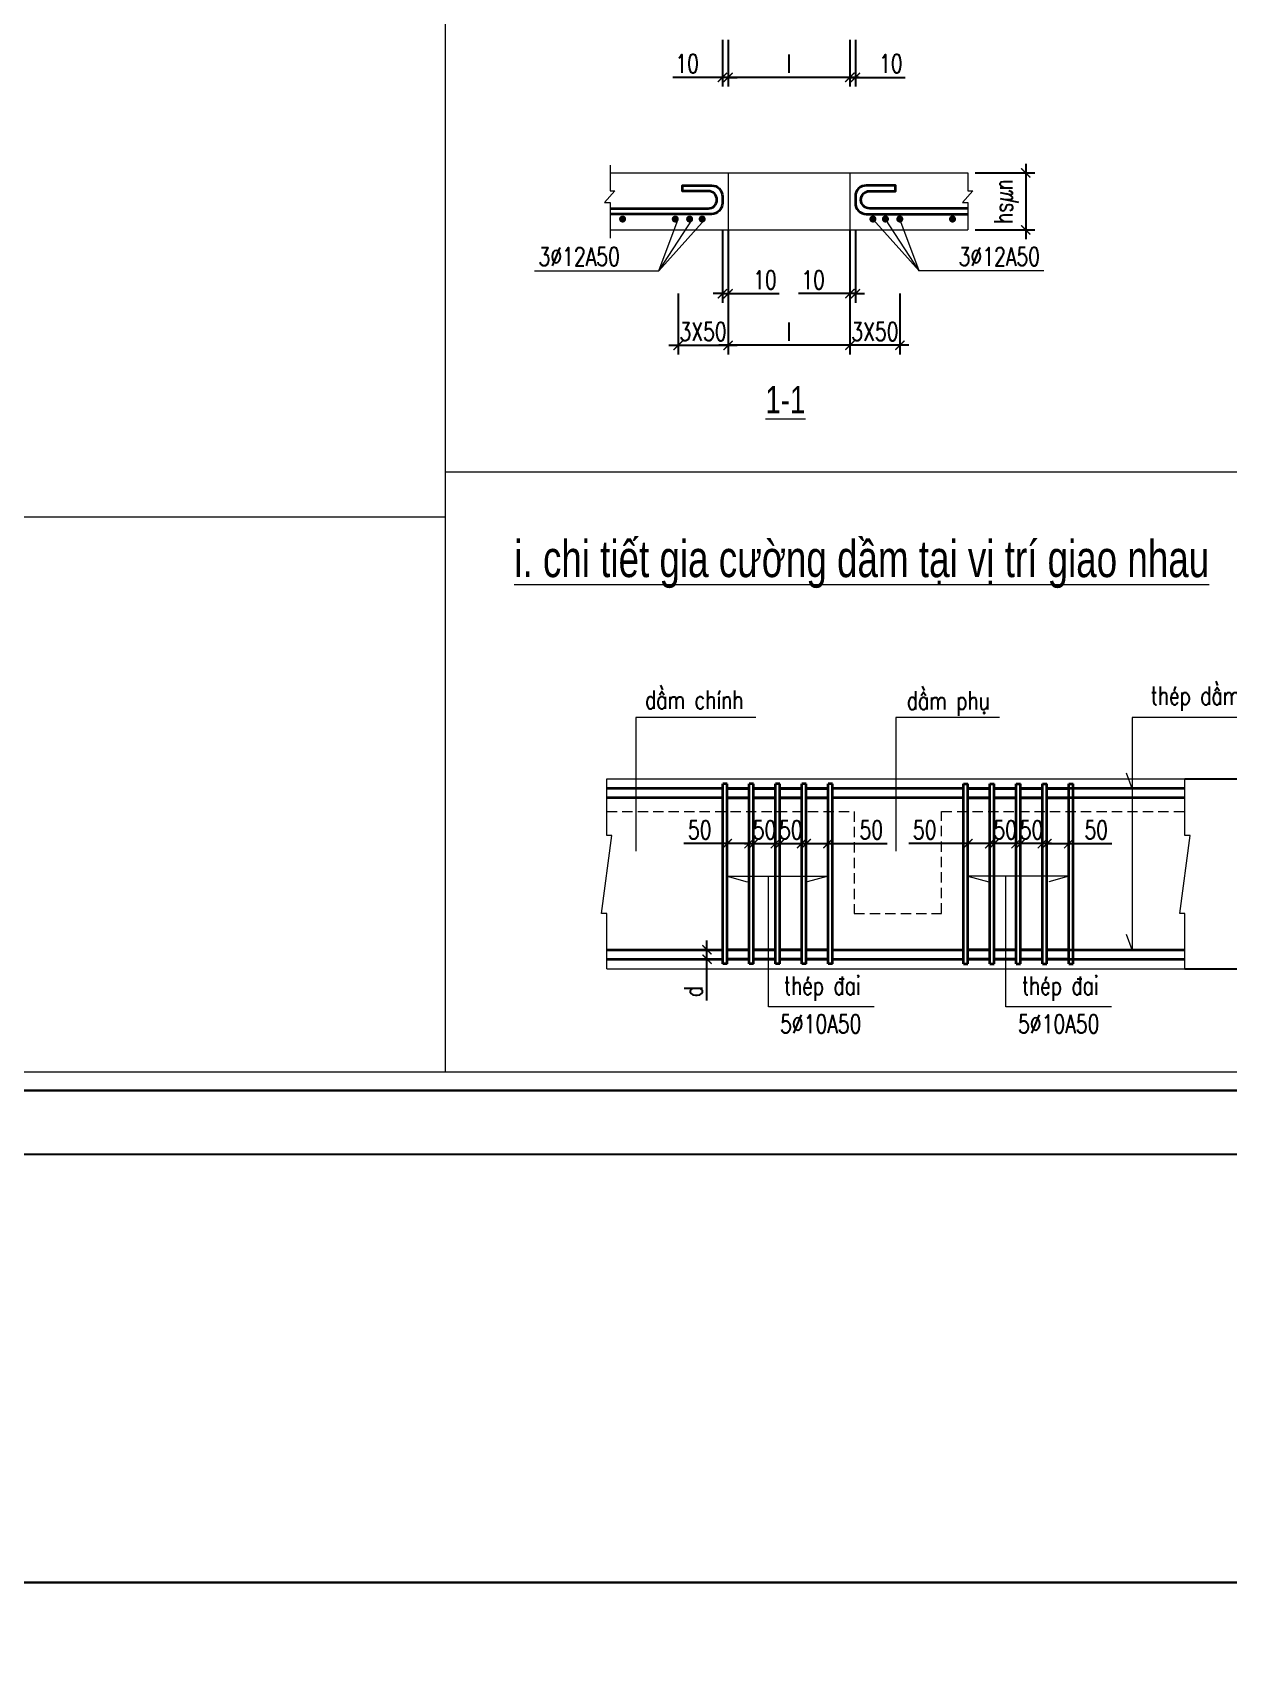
# Model space of a CAD drawing. Extents: x -1855204 to -1466800, y -1308584 to -996495.
# Drawn here: x -1677727 to -1664689, y -1052729 to -1034873 of the extents above; entities that cross this region are included whole.
import ezdxf
from ezdxf.enums import TextEntityAlignment as Align

# ---------------------------------------------------------------- set-up
doc = ezdxf.new("R2010")
doc.units = 0
doc.header["$LTSCALE"] = 150
doc.header["$PDMODE"] = 35
doc.linetypes.add('HIDDEN', pattern=[0.375, 0.25, -0.125])
doc.layers.get('Defpoints').update_dxf_attribs({"lineweight": 18})
for name, color, linetype, lineweight in [('05.Text', 253, 'Continuous', 18), ('11.Khung bo', 32, 'Continuous', 50), ('12.Khung', 36, 'Continuous', 25), ('KCVN-THAY', 7, 'Continuous', 25), ('LS-DIM', 251, 'Continuous', 13), ('LS-TEXT', 60, 'Continuous', 20), ('LS-THAY', 7, 'Continuous', 20), ('LS-THEP', 3, 'Continuous', 35)]:
    doc.layers.add(name, color=color, linetype=linetype, lineweight=lineweight)
doc.layers.add('DIM', color=1, linetype='Continuous')
doc.styles.add('KCVN-LEADER', font='vnromadi.shx', dxfattribs={"width": 0.7, "height": 4})
doc.styles.add('vnsimpli', font='vnsimli.shx', dxfattribs={"width": 0.75})
doc.dimstyles.new('D100(200)', dxfattribs={"dimtxt": 200, "dimasz": 100, "dimexe": 100, "dimexo": 0, "dimgap": 50, "dimtad": 1, "dimdec": 0, "dimdsep": 46, "dimtxsty": 'vnsimpli', "dimblk": 'ARCHTICK', "dimcen": 1, "dimdle": 100, "dimclrd": 256, "dimclre": 256, "dimclrt": 60, "dimadec": 0, "dimazin": 0, "dimtfac": 1, "dimtdec": 0, "dimtmove": 0, "dimatfit": 3, "dimfxl": 1, "dimarcsym": 0})
doc.dimstyles.new('D25', dxfattribs={"dimscale": 0, "dimtxt": 200, "dimasz": 100, "dimexe": 100, "dimexo": 0, "dimgap": 50, "dimtad": 1, "dimdec": 0, "dimlfac": 0.25, "dimdsep": 46, "dimtxsty": 'vnsimpli', "dimblk1": 'ARCHTICK', "dimblk2": 'ARCHTICK', "dimsah": 1, "dimcen": 0, "dimdle": 100, "dimclrd": 256, "dimclre": 256, "dimclrt": 60, "dimadec": 0, "dimazin": 0, "dimtfac": 0.004, "dimtdec": 0, "dimtix": 1, "dimtmove": 2, "dimatfit": 3, "dimldrblk": 'ARCHTICK', "dimfxl": 1, "dimtolj": 1, "dimarcsym": 0})

# ---------------------------------------------------------------- blocks, each defined once
blk = doc.blocks.new('_ArchTick')
at = {"layer": 'DIM', "color": 0, "const_width": 0.15}
blk.add_lwpolyline([(-0.5, -0.5), (0.5, 0.5)], dxfattribs=at)
blk = doc.blocks.new('*D85')
at = {"layer": 'Defpoints', "color": 0, "transparency": 16777216}
for p in [(-1670144, -1037718), (-1668816, -1037718), (-1670144, -1038281)]:
    blk.add_point(p, dxfattribs=at)
at = {"layer": 'LS-DIM', "lineweight": -2, "transparency": 16777216}
for p, q in [((-1670144, -1037718), (-1670144, -1038381)), ((-1668816, -1037718), (-1668816, -1038381)), ((-1668716, -1038281), (-1670244, -1038281))]:
    blk.add_line(p, q, dxfattribs=at)
at = {"layer": 'LS-DIM', "lineweight": -2, "transparency": 16777216, "xscale": 100, "yscale": 100, "zscale": 100, "rotation": 180}
blk.add_blockref('_ArchTick', (-1670144, -1038281), dxfattribs=at)
at = {"layer": 'LS-DIM', "lineweight": -2, "transparency": 16777216, "xscale": 100, "yscale": 100, "zscale": 100}
blk.add_blockref('_ArchTick', (-1668816, -1038281), dxfattribs=at)
at = {"layer": 'LS-DIM', "color": 60, "transparency": 16777216, "insert": (-1669480, -1038131), "char_height": 200, "attachment_point": 5, "style": 'vnsimpli'}
blk.add_mtext('l', dxfattribs=at)
blk = doc.blocks.new('*D86')
at = {"layer": 'Defpoints', "color": 0, "transparency": 16777216}
for p in [(-1670689, -1037718), (-1670144, -1037718), (-1670144, -1038281)]:
    blk.add_point(p, dxfattribs=at)
at = {"layer": 'LS-DIM', "lineweight": -2, "transparency": 16777216}
for p, q in [((-1670689, -1037718), (-1670689, -1038381)), ((-1670144, -1037718), (-1670144, -1038381)), ((-1670789, -1038281), (-1670044, -1038281))]:
    blk.add_line(p, q, dxfattribs=at)
at = {"layer": 'LS-DIM', "lineweight": -2, "transparency": 16777216, "xscale": 100, "yscale": 100, "zscale": 100, "rotation": 180}
blk.add_blockref('_ArchTick', (-1670689, -1038281), dxfattribs=at)
at = {"layer": 'LS-DIM', "lineweight": -2, "transparency": 16777216, "xscale": 100, "yscale": 100, "zscale": 100}
blk.add_blockref('_ArchTick', (-1670144, -1038281), dxfattribs=at)
at = {"layer": 'LS-DIM', "color": 60, "transparency": 16777216, "insert": (-1670417, -1038131), "char_height": 200, "attachment_point": 5, "style": 'vnsimpli'}
blk.add_mtext('3X50', dxfattribs=at)
blk = doc.blocks.new('*D87')
at = {"layer": 'Defpoints', "color": 0, "transparency": 16777216}
for p in [(-1668816, -1037024), (-1668755, -1037024), (-1668816, -1037718)]:
    blk.add_point(p, dxfattribs=at)
at = {"layer": 'LS-DIM', "lineweight": -2, "transparency": 16777216}
for p, q in [((-1668816, -1037024), (-1668816, -1037818)), ((-1668755, -1037024), (-1668755, -1037818)), ((-1668816, -1037718), (-1669375, -1037718)), ((-1668755, -1037718), (-1668816, -1037718)), ((-1668755, -1037718), (-1668655, -1037718))]:
    blk.add_line(p, q, dxfattribs=at)
at = {"layer": 'LS-DIM', "lineweight": -2, "transparency": 16777216, "xscale": 100, "yscale": 100, "zscale": 100}
blk.add_blockref('_ArchTick', (-1668816, -1037718), dxfattribs=at)
at = {"layer": 'LS-DIM', "lineweight": -2, "transparency": 16777216, "xscale": 100, "yscale": 100, "zscale": 100, "rotation": 180}
blk.add_blockref('_ArchTick', (-1668755, -1037718), dxfattribs=at)
at = {"layer": 'LS-DIM', "color": 60, "transparency": 16777216, "insert": (-1669218, -1037568), "char_height": 200, "attachment_point": 5, "style": 'vnsimpli'}
blk.add_mtext('10', dxfattribs=at)
blk = doc.blocks.new('*D93')
at = {"layer": 'Defpoints', "color": 0, "transparency": 16777216}
for p in [(-1670144, -1034951), (-1668816, -1034951), (-1670144, -1035359)]:
    blk.add_point(p, dxfattribs=at)
at = {"layer": 'LS-DIM', "lineweight": -2, "transparency": 16777216}
for p, q in [((-1670144, -1034951), (-1670144, -1035459)), ((-1668816, -1034951), (-1668816, -1035459)), ((-1668716, -1035359), (-1670244, -1035359))]:
    blk.add_line(p, q, dxfattribs=at)
at = {"layer": 'LS-DIM', "lineweight": -2, "transparency": 16777216, "xscale": 100, "yscale": 100, "zscale": 100, "rotation": 180}
blk.add_blockref('_ArchTick', (-1670144, -1035359), dxfattribs=at)
at = {"layer": 'LS-DIM', "lineweight": -2, "transparency": 16777216, "xscale": 100, "yscale": 100, "zscale": 100}
blk.add_blockref('_ArchTick', (-1668816, -1035359), dxfattribs=at)
at = {"layer": 'LS-DIM', "color": 60, "transparency": 16777216, "insert": (-1669480, -1035209), "char_height": 200, "attachment_point": 5, "style": 'vnsimpli'}
blk.add_mtext('l', dxfattribs=at)
blk = doc.blocks.new('*D94')
at = {"layer": 'Defpoints', "color": 0, "transparency": 16777216}
for p in [(-1668816, -1034951), (-1668755, -1034951), (-1668816, -1035359)]:
    blk.add_point(p, dxfattribs=at)
at = {"layer": 'LS-DIM', "lineweight": -2, "transparency": 16777216}
for p, q in [((-1668816, -1034951), (-1668816, -1035459)), ((-1668755, -1034951), (-1668755, -1035459)), ((-1668816, -1035359), (-1668916, -1035359)), ((-1668816, -1035359), (-1668755, -1035359)), ((-1668755, -1035359), (-1668212, -1035359))]:
    blk.add_line(p, q, dxfattribs=at)
at = {"layer": 'LS-DIM', "lineweight": -2, "transparency": 16777216, "xscale": 100, "yscale": 100, "zscale": 100}
blk.add_blockref('_ArchTick', (-1668816, -1035359), dxfattribs=at)
at = {"layer": 'LS-DIM', "lineweight": -2, "transparency": 16777216, "xscale": 100, "yscale": 100, "zscale": 100, "rotation": 180}
blk.add_blockref('_ArchTick', (-1668755, -1035359), dxfattribs=at)
at = {"layer": 'LS-DIM', "color": 60, "transparency": 16777216, "insert": (-1668369, -1035209), "char_height": 200, "attachment_point": 5, "style": 'vnsimpli'}
blk.add_mtext('10', dxfattribs=at)
blk = doc.blocks.new('*D111')
at = {"layer": 'Defpoints', "color": 0, "transparency": 16777216}
for p in [(-1667448, -1036401), (-1667448, -1037023), (-1666897, -1037023)]:
    blk.add_point(p, dxfattribs=at)
at = {"layer": 'LS-DIM', "lineweight": -2, "transparency": 16777216}
for p, q in [((-1667448, -1036401), (-1666797, -1036401)), ((-1666897, -1036301), (-1666897, -1037123)), ((-1667448, -1037023), (-1666797, -1037023))]:
    blk.add_line(p, q, dxfattribs=at)
at = {"layer": 'LS-DIM', "lineweight": -2, "transparency": 16777216, "xscale": 100, "yscale": 100, "zscale": 100}
for p, rotation in [((-1666897, -1036401), 90), ((-1666897, -1037023), 270)]:
    blk.add_blockref('_ArchTick', p, dxfattribs=dict(at, rotation=rotation))
at = {"layer": 'LS-DIM', "color": 60, "transparency": 16777216, "insert": (-1667109, -1036712), "char_height": 200, "attachment_point": 5, "rotation": 90, "style": 'vnsimpli'}
blk.add_mtext('hsµn', dxfattribs=at)
blk = doc.blocks.new('*D112')
at = {"layer": 'Defpoints', "color": 0, "transparency": 16777216}
for p in [(-1670205, -1034951), (-1670144, -1034951), (-1670144, -1035359)]:
    blk.add_point(p, dxfattribs=at)
at = {"layer": 'LS-DIM', "lineweight": -2, "transparency": 16777216}
for p, q in [((-1670205, -1034951), (-1670205, -1035459)), ((-1670144, -1034951), (-1670144, -1035459)), ((-1670205, -1035359), (-1670748, -1035359)), ((-1670144, -1035359), (-1670205, -1035359)), ((-1670144, -1035359), (-1670044, -1035359))]:
    blk.add_line(p, q, dxfattribs=at)
at = {"layer": 'LS-DIM', "lineweight": -2, "transparency": 16777216, "xscale": 100, "yscale": 100, "zscale": 100}
blk.add_blockref('_ArchTick', (-1670205, -1035359), dxfattribs=at)
at = {"layer": 'LS-DIM', "lineweight": -2, "transparency": 16777216, "xscale": 100, "yscale": 100, "zscale": 100, "rotation": 180}
blk.add_blockref('_ArchTick', (-1670144, -1035359), dxfattribs=at)
at = {"layer": 'LS-DIM', "color": 60, "transparency": 16777216, "insert": (-1670591, -1035209), "char_height": 200, "attachment_point": 5, "style": 'vnsimpli'}
blk.add_mtext('10', dxfattribs=at)
blk = doc.blocks.new('*D120')
at = {"layer": 'Defpoints', "color": 0, "transparency": 16777216}
for p in [(-1670205, -1037024), (-1670144, -1037024), (-1670144, -1037718)]:
    blk.add_point(p, dxfattribs=at)
at = {"layer": 'LS-DIM', "lineweight": -2, "transparency": 16777216}
for p, q in [((-1670205, -1037024), (-1670205, -1037818)), ((-1670144, -1037024), (-1670144, -1037818)), ((-1670205, -1037718), (-1670305, -1037718)), ((-1670205, -1037718), (-1670144, -1037718)), ((-1670144, -1037718), (-1669585, -1037718))]:
    blk.add_line(p, q, dxfattribs=at)
at = {"layer": 'LS-DIM', "lineweight": -2, "transparency": 16777216, "xscale": 100, "yscale": 100, "zscale": 100}
blk.add_blockref('_ArchTick', (-1670205, -1037718), dxfattribs=at)
at = {"layer": 'LS-DIM', "lineweight": -2, "transparency": 16777216, "xscale": 100, "yscale": 100, "zscale": 100, "rotation": 180}
blk.add_blockref('_ArchTick', (-1670144, -1037718), dxfattribs=at)
at = {"layer": 'LS-DIM', "color": 60, "transparency": 16777216, "insert": (-1669742, -1037568), "char_height": 200, "attachment_point": 5, "style": 'vnsimpli'}
blk.add_mtext('10', dxfattribs=at)
blk = doc.blocks.new('*D121')
at = {"layer": 'Defpoints', "color": 0, "transparency": 16777216}
for p in [(-1668816, -1037718), (-1668271, -1037718), (-1668816, -1038281)]:
    blk.add_point(p, dxfattribs=at)
at = {"layer": 'LS-DIM', "lineweight": -2, "transparency": 16777216}
for p, q in [((-1668816, -1037718), (-1668816, -1038381)), ((-1668271, -1037718), (-1668271, -1038381)), ((-1668171, -1038281), (-1668916, -1038281))]:
    blk.add_line(p, q, dxfattribs=at)
at = {"layer": 'LS-DIM', "lineweight": -2, "transparency": 16777216, "xscale": 100, "yscale": 100, "zscale": 100, "rotation": 180}
blk.add_blockref('_ArchTick', (-1668816, -1038281), dxfattribs=at)
at = {"layer": 'LS-DIM', "lineweight": -2, "transparency": 16777216, "xscale": 100, "yscale": 100, "zscale": 100}
blk.add_blockref('_ArchTick', (-1668271, -1038281), dxfattribs=at)
at = {"layer": 'LS-DIM', "color": 60, "transparency": 16777216, "insert": (-1668543, -1038131), "char_height": 200, "attachment_point": 5, "style": 'vnsimpli'}
blk.add_mtext('3X50', dxfattribs=at)
blk = doc.blocks.new('*D127')
at = {"layer": 'Defpoints', "color": 0, "transparency": 16777216}
for p in [(-1671192, -1044872), (-1670374, -1044872), (-1671192, -1044976)]:
    blk.add_point(p, dxfattribs=at)
at = {"layer": 'LS-DIM', "lineweight": -2, "transparency": 16777216}
for p, q in [((-1670374, -1045076), (-1670374, -1044772)), ((-1671192, -1044872), (-1670274, -1044872)), ((-1671192, -1044976), (-1670274, -1044976)), ((-1670374, -1045427), (-1670374, -1044976))]:
    blk.add_line(p, q, dxfattribs=at)
at = {"layer": 'LS-DIM', "lineweight": -2, "transparency": 16777216, "xscale": 100, "yscale": 100, "zscale": 100}
for p, rotation in [((-1670374, -1044872), 90), ((-1670374, -1044976), 270)]:
    blk.add_blockref('_ArchTick', p, dxfattribs=dict(at, rotation=rotation))
at = {"layer": 'LS-DIM', "color": 60, "transparency": 16777216, "insert": (-1670524, -1045327), "char_height": 200, "attachment_point": 5, "rotation": 90, "style": 'vnsimpli'}
blk.add_mtext('\\A1;d', dxfattribs=at)
blk = doc.blocks.new('*D128')
at = {"layer": 'Defpoints', "color": 0, "transparency": 16777216}
for p in [(-1665162, -1043007), (-1665162, -1045082), (-1664280, -1045082)]:
    blk.add_point(p, dxfattribs=at)
at = {"layer": 'LS-DIM', "lineweight": -2, "transparency": 16777216}
for p, q in [((-1665162, -1043007), (-1664180, -1043007)), ((-1664280, -1042907), (-1664280, -1045182)), ((-1665162, -1045082), (-1664180, -1045082))]:
    blk.add_line(p, q, dxfattribs=at)
at = {"layer": 'LS-DIM', "lineweight": -2, "transparency": 16777216, "xscale": 100, "yscale": 100, "zscale": 100}
for p, rotation in [((-1664280, -1043007), 90), ((-1664280, -1045082), 270)]:
    blk.add_blockref('_ArchTick', p, dxfattribs=dict(at, rotation=rotation))
at = {"layer": 'LS-DIM', "color": 60, "transparency": 16777216, "insert": (-1664430, -1044045), "char_height": 200, "attachment_point": 5, "rotation": 90, "style": 'vnsimpli'}
blk.add_mtext('h', dxfattribs=at)
blk = doc.blocks.new('*D129')
at = {"layer": 'Defpoints', "color": 0, "transparency": 16777216}
for p in [(-1666667, -1043715), (-1666667, -1043861), (-1666429, -1043861)]:
    blk.add_point(p, dxfattribs=at)
at = {"layer": 'LS-DIM', "lineweight": -2, "transparency": 16777216}
for p, q in [((-1666667, -1043861), (-1666667, -1043615)), ((-1666667, -1043715), (-1666329, -1043715)), ((-1666429, -1043861), (-1666429, -1043615)), ((-1666429, -1043715), (-1665957, -1043715))]:
    blk.add_line(p, q, dxfattribs=at)
at = {"layer": 'LS-DIM', "lineweight": -2, "transparency": 16777216, "xscale": 100, "yscale": 100, "zscale": 100, "rotation": 180}
blk.add_blockref('_ArchTick', (-1666667, -1043715), dxfattribs=at)
at = {"layer": 'LS-DIM', "lineweight": -2, "transparency": 16777216, "xscale": 100, "yscale": 100, "zscale": 100}
blk.add_blockref('_ArchTick', (-1666429, -1043715), dxfattribs=at)
at = {"layer": 'LS-DIM', "color": 60, "transparency": 16777216, "insert": (-1666129, -1043565), "char_height": 200, "attachment_point": 5, "style": 'vnsimpli'}
blk.add_mtext('50', dxfattribs=at)
blk = doc.blocks.new('*D14')
at = {"layer": 'Defpoints', "color": 0, "transparency": 16777216}
for p in [(-1667290, -1043715), (-1667529, -1043861), (-1667290, -1043861)]:
    blk.add_point(p, dxfattribs=at)
at = {"layer": 'LS-DIM', "lineweight": -2, "transparency": 16777216}
for p, q in [((-1667529, -1043715), (-1668172, -1043715)), ((-1667290, -1043715), (-1667629, -1043715)), ((-1667529, -1043861), (-1667529, -1043615)), ((-1667290, -1043861), (-1667290, -1043615))]:
    blk.add_line(p, q, dxfattribs=at)
at = {"layer": 'LS-DIM', "lineweight": -2, "transparency": 16777216, "xscale": 100, "yscale": 100, "zscale": 100, "rotation": 180}
blk.add_blockref('_ArchTick', (-1667529, -1043715), dxfattribs=at)
at = {"layer": 'LS-DIM', "lineweight": -2, "transparency": 16777216, "xscale": 100, "yscale": 100, "zscale": 100}
blk.add_blockref('_ArchTick', (-1667290, -1043715), dxfattribs=at)
at = {"layer": 'LS-DIM', "color": 60, "transparency": 16777216, "insert": (-1668000, -1043565), "char_height": 200, "attachment_point": 5, "style": 'vnsimpli'}
blk.add_mtext('50', dxfattribs=at)
blk = doc.blocks.new('*D15')
at = {"layer": 'Defpoints', "color": 0, "transparency": 16777216}
for p in [(-1666954, -1043715), (-1666954, -1043861), (-1666716, -1043861)]:
    blk.add_point(p, dxfattribs=at)
at = {"layer": 'LS-DIM', "lineweight": -2, "transparency": 16777216}
for p, q in [((-1666616, -1043715), (-1667054, -1043715)), ((-1666954, -1043861), (-1666954, -1043615)), ((-1666716, -1043861), (-1666716, -1043615))]:
    blk.add_line(p, q, dxfattribs=at)
at = {"layer": 'LS-DIM', "lineweight": -2, "transparency": 16777216, "xscale": 100, "yscale": 100, "zscale": 100, "rotation": 180}
blk.add_blockref('_ArchTick', (-1666954, -1043715), dxfattribs=at)
at = {"layer": 'LS-DIM', "lineweight": -2, "transparency": 16777216, "xscale": 100, "yscale": 100, "zscale": 100}
blk.add_blockref('_ArchTick', (-1666716, -1043715), dxfattribs=at)
at = {"layer": 'LS-DIM', "color": 60, "transparency": 16777216, "insert": (-1666835, -1043565), "char_height": 200, "attachment_point": 5, "style": 'vnsimpli'}
blk.add_mtext('50', dxfattribs=at)
blk = doc.blocks.new('*D16')
at = {"layer": 'Defpoints', "color": 0, "transparency": 16777216}
for p in [(-1667242, -1043715), (-1667242, -1043861), (-1667003, -1043861)]:
    blk.add_point(p, dxfattribs=at)
at = {"layer": 'LS-DIM', "lineweight": -2, "transparency": 16777216}
for p, q in [((-1666903, -1043715), (-1667342, -1043715)), ((-1667242, -1043861), (-1667242, -1043615)), ((-1667003, -1043861), (-1667003, -1043615))]:
    blk.add_line(p, q, dxfattribs=at)
at = {"layer": 'LS-DIM', "lineweight": -2, "transparency": 16777216, "xscale": 100, "yscale": 100, "zscale": 100, "rotation": 180}
blk.add_blockref('_ArchTick', (-1667242, -1043715), dxfattribs=at)
at = {"layer": 'LS-DIM', "lineweight": -2, "transparency": 16777216, "xscale": 100, "yscale": 100, "zscale": 100}
blk.add_blockref('_ArchTick', (-1667003, -1043715), dxfattribs=at)
at = {"layer": 'LS-DIM', "color": 60, "transparency": 16777216, "insert": (-1667122, -1043565), "char_height": 200, "attachment_point": 5, "style": 'vnsimpli'}
blk.add_mtext('50', dxfattribs=at)
blk = doc.blocks.new('*D17')
at = {"layer": 'Defpoints', "color": 0, "transparency": 16777216}
for p in [(-1669915, -1043715), (-1670153, -1043861), (-1669915, -1043861)]:
    blk.add_point(p, dxfattribs=at)
at = {"layer": 'LS-DIM', "lineweight": -2, "transparency": 16777216}
for p, q in [((-1670153, -1043715), (-1670625, -1043715)), ((-1669915, -1043715), (-1670253, -1043715)), ((-1670153, -1043861), (-1670153, -1043615)), ((-1669915, -1043861), (-1669915, -1043615))]:
    blk.add_line(p, q, dxfattribs=at)
at = {"layer": 'LS-DIM', "lineweight": -2, "transparency": 16777216, "xscale": 100, "yscale": 100, "zscale": 100, "rotation": 180}
blk.add_blockref('_ArchTick', (-1670153, -1043715), dxfattribs=at)
at = {"layer": 'LS-DIM', "lineweight": -2, "transparency": 16777216, "xscale": 100, "yscale": 100, "zscale": 100}
blk.add_blockref('_ArchTick', (-1669915, -1043715), dxfattribs=at)
at = {"layer": 'LS-DIM', "color": 60, "transparency": 16777216, "insert": (-1670453, -1043565), "char_height": 200, "attachment_point": 5, "style": 'vnsimpli'}
blk.add_mtext('50', dxfattribs=at)
blk = doc.blocks.new('*D18')
at = {"layer": 'Defpoints', "color": 0, "transparency": 16777216}
for p in [(-1669292, -1043715), (-1669292, -1043861), (-1669054, -1043861)]:
    blk.add_point(p, dxfattribs=at)
at = {"layer": 'LS-DIM', "lineweight": -2, "transparency": 16777216}
for p, q in [((-1669292, -1043861), (-1669292, -1043615)), ((-1669292, -1043715), (-1668954, -1043715)), ((-1669054, -1043861), (-1669054, -1043615)), ((-1669054, -1043715), (-1668410, -1043715))]:
    blk.add_line(p, q, dxfattribs=at)
at = {"layer": 'LS-DIM', "lineweight": -2, "transparency": 16777216, "xscale": 100, "yscale": 100, "zscale": 100, "rotation": 180}
blk.add_blockref('_ArchTick', (-1669292, -1043715), dxfattribs=at)
at = {"layer": 'LS-DIM', "lineweight": -2, "transparency": 16777216, "xscale": 100, "yscale": 100, "zscale": 100}
blk.add_blockref('_ArchTick', (-1669054, -1043715), dxfattribs=at)
at = {"layer": 'LS-DIM', "color": 60, "transparency": 16777216, "insert": (-1668582, -1043565), "char_height": 200, "attachment_point": 5, "style": 'vnsimpli'}
blk.add_mtext('50', dxfattribs=at)
blk = doc.blocks.new('*D19')
at = {"layer": 'Defpoints', "color": 0, "transparency": 16777216}
for p in [(-1669628, -1043715), (-1669866, -1043861), (-1669628, -1043861)]:
    blk.add_point(p, dxfattribs=at)
at = {"layer": 'LS-DIM', "lineweight": -2, "transparency": 16777216}
for p, q in [((-1669966, -1043715), (-1669528, -1043715)), ((-1669866, -1043861), (-1669866, -1043615)), ((-1669628, -1043861), (-1669628, -1043615))]:
    blk.add_line(p, q, dxfattribs=at)
at = {"layer": 'LS-DIM', "lineweight": -2, "transparency": 16777216, "xscale": 100, "yscale": 100, "zscale": 100, "rotation": 180}
blk.add_blockref('_ArchTick', (-1669866, -1043715), dxfattribs=at)
at = {"layer": 'LS-DIM', "lineweight": -2, "transparency": 16777216, "xscale": 100, "yscale": 100, "zscale": 100}
blk.add_blockref('_ArchTick', (-1669628, -1043715), dxfattribs=at)
at = {"layer": 'LS-DIM', "color": 60, "transparency": 16777216, "insert": (-1669747, -1043565), "char_height": 200, "attachment_point": 5, "style": 'vnsimpli'}
blk.add_mtext('50', dxfattribs=at)
blk = doc.blocks.new('*D20')
at = {"layer": 'Defpoints', "color": 0, "transparency": 16777216}
for p in [(-1669341, -1043715), (-1669579, -1043861), (-1669341, -1043861)]:
    blk.add_point(p, dxfattribs=at)
at = {"layer": 'LS-DIM', "lineweight": -2, "transparency": 16777216}
for p, q in [((-1669679, -1043715), (-1669241, -1043715)), ((-1669579, -1043861), (-1669579, -1043615)), ((-1669341, -1043861), (-1669341, -1043615))]:
    blk.add_line(p, q, dxfattribs=at)
at = {"layer": 'LS-DIM', "lineweight": -2, "transparency": 16777216, "xscale": 100, "yscale": 100, "zscale": 100, "rotation": 180}
blk.add_blockref('_ArchTick', (-1669579, -1043715), dxfattribs=at)
at = {"layer": 'LS-DIM', "lineweight": -2, "transparency": 16777216, "xscale": 100, "yscale": 100, "zscale": 100}
blk.add_blockref('_ArchTick', (-1669341, -1043715), dxfattribs=at)
at = {"layer": 'LS-DIM', "color": 60, "transparency": 16777216, "insert": (-1669460, -1043565), "char_height": 200, "attachment_point": 5, "style": 'vnsimpli'}
blk.add_mtext('50', dxfattribs=at)
blk = doc.blocks.new('*U4')
at = {"layer": 'KCVN-THAY', "color": 140}
blk.add_lwpolyline([(214871.76, 86966.68), (215381.8, 86966.68), (215381.8, 86579.68), (214871.76, 86579.68)], close=True, dxfattribs=at)
blk = doc.blocks.new('100')
at = {"layer": '11.Khung bo', "const_width": 26.7}
blk.add_lwpolyline([(1860913, -945240), (1860913, -916940), (1896063, -916940), (1896063, -945240)], close=True, dxfattribs=at)
at = {"layer": '12.Khung', "color": 1}
blk.add_lwpolyline([(1901579, -945940), (1901579, -916240), (1859580, -916240), (1859580, -945940)], close=True, dxfattribs=at)

msp = doc.modelspace()

# ---------------------------------------------------------------- linework, layer by layer
at = {"layer": 'LS-DIM'}
for p, q in [((-1670898.7, -1037469.5), (-1670688.9, -1036904.4)), ((-1670898.7, -1037469.5), (-1670532.5, -1036904.4)), ((-1670898.7, -1037469.5), (-1670395.5, -1036904.4)), ((-1668061.4, -1037469.5), (-1668564.5, -1036904.4)), ((-1668061.4, -1037469.5), (-1668427.6, -1036904.4)), ((-1668061.4, -1037469.5), (-1668271.1, -1036904.4)), ((-1671149.3, -1042341), (-1671149.3, -1043795.7)), ((-1669840.1, -1042341), (-1671149.3, -1042341)), ((-1667185, -1042341), (-1668313, -1042341)), ((-1668313, -1042341), (-1668313, -1043795.7)), ((-1665736.6, -1042341), (-1665736.6, -1044872.3)), ((-1663694.8, -1042341), (-1665736.6, -1042341)), ((-1670153.1, -1044070.7), (-1669053.6, -1044070.7)), ((-1666429.1, -1044070.7), (-1667528.6, -1044070.7))]:
    msp.add_line(p, q, dxfattribs=at)
at = {"layer": 'LS-DIM', "linetype": 'ByBlock'}
for p, q in [((-1665736.6, -1043113.1), (-1665798.8, -1042947.9)), ((-1670153.1, -1044070.7), (-1669937, -1044132.8)), ((-1669053.6, -1044070.7), (-1669280.4, -1044132.8)), ((-1667528.6, -1044070.7), (-1667301.8, -1044132.8)), ((-1666429.1, -1044070.7), (-1666645.2, -1044132.8)), ((-1665736.6, -1044872.3), (-1665798.8, -1044707.2))]:
    msp.add_line(p, q, dxfattribs=at)
at = {"layer": 'LS-DIM'}
for points in [[(-1671431.1, -1036318), (-1671431.1, -1036595.7), (-1671377.7, -1036595.7), (-1671490.3, -1036724.3), (-1671431.1, -1036724.3), (-1671431.1, -1037112)], [(-1667528.9, -1036400.9), (-1667528.9, -1036595.7), (-1667475.5, -1036595.7), (-1667588.1, -1036724.3), (-1667528.9, -1036724.3), (-1667528.9, -1037022.7)], [(-1672256.1, -1037469.5), (-1670898.7, -1037469.5)], [(-1666701.4, -1037469.5), (-1668061.4, -1037469.5)], [(-1671467.1, -1045081.7), (-1671467.1, -1044477.6), (-1671524, -1044477.6), (-1671410.2, -1043626), (-1671467.1, -1043626), (-1671467.1, -1043007.4)], [(-1665161.9, -1045081.7), (-1665161.9, -1044477.6), (-1665218.9, -1044477.6), (-1665105, -1043626), (-1665161.9, -1043626), (-1665161.9, -1043007.4)], [(-1668550.9, -1045494.5), (-1669702.5, -1045494.5), (-1669702.5, -1044070.7)], [(-1665962.4, -1045494.5), (-1667114.4, -1045494.5), (-1667114.4, -1044070.7)]]:
    msp.add_lwpolyline(points, dxfattribs=at)
at = {"layer": 'LS-THAY'}
for p, q in [((-1673225.7, -1046205.7), (-1673225.7, -1021321.3)), ((-1671431.1, -1036400.9), (-1667528.9, -1036400.9)), ((-1670144.3, -1036400.9), (-1670144.3, -1037022.7)), ((-1671431.1, -1037022.7), (-1667528.9, -1037022.7)), ((-1673225.7, -1039659.7), (-1656781, -1039659.7)), ((-1689670.4, -1040151), (-1673225.7, -1040151)), ((-1671467.1, -1043007.4), (-1665161.9, -1043007.4)), ((-1671467.1, -1045081.7), (-1665161.9, -1045081.7))]:
    msp.add_line(p, q, dxfattribs=at)
at = {"layer": 'LS-THAY', "linetype": 'HIDDEN', "ltscale": 3}
for p, q in [((-1671467.1, -1043363.3), (-1668767.6, -1043363.3)), ((-1668767.6, -1043363.3), (-1668767.6, -1044478)), ((-1667814.6, -1044478), (-1667814.6, -1043363.3)), ((-1667814.6, -1043363.3), (-1665161.9, -1043363.3)), ((-1668767.6, -1044478), (-1667814.6, -1044478))]:
    msp.add_line(p, q, dxfattribs=at)
at = {"layer": 'LS-THAY', "color": 140}
for points in [[(-1855203.7, -1013074.3), (-1466800.6, -1013073.8), (-1466800.6, -1051773.8), (-1855203.7, -1051773.8)], [(-1855203.6, -1051773.5), (-1466800.5, -1051773), (-1466800.3, -1102777.6), (-1855203.4, -1102778.1)]]:
    msp.add_lwpolyline(points, close=True, dxfattribs=at)
at = {"layer": 'LS-THAY'}
msp.add_lwpolyline([(-1689670.4, -1018838.5), (-1656781, -1018838.5), (-1656781, -1046205.7), (-1689670.4, -1046205.7)], close=True, dxfattribs=at)
msp.add_lwpolyline([(-1668815.8, -1036400.9), (-1668815.8, -1037022.7)], dxfattribs=at)
at = {"layer": 'LS-THEP'}
for p, q in [((-1670201.9, -1043113.1), (-1671467.1, -1043113.1)), ((-1670201.9, -1045024.8), (-1670201.9, -1043064.3)), ((-1670153.1, -1043064.3), (-1670201.9, -1043064.3)), ((-1670153.1, -1043064.3), (-1670201.9, -1043064.3)), ((-1670153.1, -1045024.8), (-1670153.1, -1043064.3)), ((-1670153.1, -1043113.1), (-1669914.8, -1043113.1)), ((-1669914.8, -1043113.1), (-1670153.1, -1043113.1)), ((-1669914.8, -1045024.8), (-1669914.8, -1043064.3)), ((-1669866.1, -1043064.3), (-1669914.8, -1043064.3)), ((-1669866.1, -1043064.3), (-1669914.8, -1043064.3)), ((-1669866.1, -1045024.8), (-1669866.1, -1043064.3)), ((-1669866.1, -1043113.1), (-1669627.7, -1043113.1)), ((-1669627.7, -1043113.1), (-1669866.1, -1043113.1)), ((-1669627.7, -1045024.8), (-1669627.7, -1043064.3)), ((-1669579, -1043064.3), (-1669627.7, -1043064.3)), ((-1669579, -1045024.8), (-1669579, -1043064.3)), ((-1669579, -1043113.1), (-1669340.6, -1043113.1)), ((-1669340.6, -1043113.1), (-1669579, -1043113.1)), ((-1669340.6, -1045024.8), (-1669340.6, -1043064.3)), ((-1669291.9, -1043064.3), (-1669340.6, -1043064.3)), ((-1669291.9, -1045024.8), (-1669291.9, -1043064.3)), ((-1669291.9, -1043113.1), (-1669053.6, -1043113.1)), ((-1669053.6, -1043113.1), (-1669291.9, -1043113.1)), ((-1669053.6, -1045024.8), (-1669053.6, -1043064.3)), ((-1669004.8, -1043064.3), (-1669053.6, -1043064.3)), ((-1669004.8, -1045024.8), (-1669004.8, -1043064.3)), ((-1667577.4, -1043113.1), (-1669004.8, -1043113.1)), ((-1667577.4, -1045024.8), (-1667577.4, -1043064.3)), ((-1667577.4, -1043064.3), (-1667528.6, -1043064.3)), ((-1667528.6, -1045024.8), (-1667528.6, -1043064.3)), ((-1667290.3, -1043113.1), (-1667528.6, -1043113.1)), ((-1667528.6, -1043113.1), (-1667290.3, -1043113.1)), ((-1667290.3, -1045024.8), (-1667290.3, -1043064.3)), ((-1667290.3, -1043064.3), (-1667241.6, -1043064.3)), ((-1667241.6, -1045024.8), (-1667241.6, -1043064.3)), ((-1667241.6, -1043113.1), (-1667003.2, -1043113.1)), ((-1667003.2, -1043113.1), (-1667241.6, -1043113.1)), ((-1667003.2, -1045024.8), (-1667003.2, -1043064.3)), ((-1667003.2, -1043064.3), (-1666954.5, -1043064.3)), ((-1666954.5, -1045024.8), (-1666954.5, -1043064.3)), ((-1666716.1, -1043113.1), (-1666954.5, -1043113.1)), ((-1666954.5, -1043113.1), (-1666716.1, -1043113.1)), ((-1666716.1, -1045024.8), (-1666716.1, -1043064.3)), ((-1666716.1, -1043064.3), (-1666667.4, -1043064.3)), ((-1666716.1, -1043064.3), (-1666667.4, -1043064.3)), ((-1666667.4, -1045024.8), (-1666667.4, -1043064.3)), ((-1666667.4, -1043113.1), (-1666429.1, -1043113.1)), ((-1666429.1, -1043113.1), (-1666667.4, -1043113.1)), ((-1665161.9, -1043113.1), (-1666627.1, -1043113.1)), ((-1666429.1, -1045024.8), (-1666429.1, -1043064.3)), ((-1666429.1, -1043064.3), (-1666380.3, -1043064.3)), ((-1666429.1, -1043064.3), (-1666380.3, -1043064.3)), ((-1666380.3, -1045024.8), (-1666380.3, -1043064.3)), ((-1670201.9, -1043216.8), (-1671467.1, -1043216.8)), ((-1670153.1, -1043216.8), (-1669914.8, -1043216.8)), ((-1669914.8, -1043216.8), (-1670153.1, -1043216.8)), ((-1669866.1, -1043216.8), (-1669627.7, -1043216.8)), ((-1669627.7, -1043216.8), (-1669866.1, -1043216.8)), ((-1669579, -1043216.8), (-1669340.6, -1043216.8)), ((-1669340.6, -1043216.8), (-1669579, -1043216.8)), ((-1669291.9, -1043216.8), (-1669053.6, -1043216.8)), ((-1669053.6, -1043216.8), (-1669291.9, -1043216.8)), ((-1667577.4, -1043216.8), (-1669004.8, -1043216.8)), ((-1667290.3, -1043216.8), (-1667528.6, -1043216.8)), ((-1667528.6, -1043216.8), (-1667290.3, -1043216.8)), ((-1667241.6, -1043216.8), (-1667003.2, -1043216.8)), ((-1667003.2, -1043216.8), (-1667241.6, -1043216.8)), ((-1666716.1, -1043216.8), (-1666954.5, -1043216.8)), ((-1666954.5, -1043216.8), (-1666716.1, -1043216.8)), ((-1666667.4, -1043216.8), (-1666429.1, -1043216.8)), ((-1666429.1, -1043216.8), (-1666667.4, -1043216.8)), ((-1665161.9, -1043216.8), (-1666627.1, -1043216.8)), ((-1671467.1, -1044872.3), (-1670201.9, -1044872.3)), ((-1669914.8, -1044872.3), (-1670153.1, -1044872.3)), ((-1670153.1, -1044872.3), (-1669914.8, -1044872.3)), ((-1669627.7, -1044872.3), (-1669866.1, -1044872.3)), ((-1669866.1, -1044872.3), (-1669627.7, -1044872.3)), ((-1669340.6, -1044872.3), (-1669579, -1044872.3)), ((-1669579, -1044872.3), (-1669340.6, -1044872.3)), ((-1669053.6, -1044872.3), (-1669291.9, -1044872.3)), ((-1669291.9, -1044872.3), (-1669053.6, -1044872.3)), ((-1669004.8, -1044872.3), (-1667577.4, -1044872.3)), ((-1667528.6, -1044872.3), (-1667290.3, -1044872.3)), ((-1667290.3, -1044872.3), (-1667528.6, -1044872.3)), ((-1667003.2, -1044872.3), (-1667241.6, -1044872.3)), ((-1667241.6, -1044872.3), (-1667003.2, -1044872.3)), ((-1666954.5, -1044872.3), (-1666716.1, -1044872.3)), ((-1666716.1, -1044872.3), (-1666954.5, -1044872.3)), ((-1666429.1, -1044872.3), (-1666667.4, -1044872.3)), ((-1666667.4, -1044872.3), (-1666429.1, -1044872.3)), ((-1666627.1, -1044872.3), (-1665161.9, -1044872.3)), ((-1671467.1, -1044976.1), (-1670201.9, -1044976.1)), ((-1670153.1, -1045024.8), (-1670201.9, -1045024.8)), ((-1669914.8, -1044976.1), (-1670153.1, -1044976.1)), ((-1670153.1, -1044976.1), (-1669914.8, -1044976.1)), ((-1669866.1, -1045024.8), (-1669914.8, -1045024.8)), ((-1669627.7, -1044976.1), (-1669866.1, -1044976.1)), ((-1669866.1, -1044976.1), (-1669627.7, -1044976.1)), ((-1669579, -1045024.8), (-1669627.7, -1045024.8)), ((-1669340.6, -1044976.1), (-1669579, -1044976.1)), ((-1669579, -1044976.1), (-1669340.6, -1044976.1)), ((-1669291.9, -1045024.8), (-1669340.6, -1045024.8)), ((-1669053.6, -1044976.1), (-1669291.9, -1044976.1)), ((-1669291.9, -1044976.1), (-1669053.6, -1044976.1)), ((-1669004.8, -1045024.8), (-1669053.6, -1045024.8)), ((-1669004.8, -1044976.1), (-1667577.4, -1044976.1)), ((-1667577.4, -1045024.8), (-1667528.6, -1045024.8)), ((-1667528.6, -1044976.1), (-1667290.3, -1044976.1)), ((-1667290.3, -1044976.1), (-1667528.6, -1044976.1)), ((-1667290.3, -1045024.8), (-1667241.6, -1045024.8)), ((-1667003.2, -1044976.1), (-1667241.6, -1044976.1)), ((-1667241.6, -1044976.1), (-1667003.2, -1044976.1)), ((-1667003.2, -1045024.8), (-1666954.5, -1045024.8)), ((-1666954.5, -1044976.1), (-1666716.1, -1044976.1)), ((-1666716.1, -1044976.1), (-1666954.5, -1044976.1)), ((-1666716.1, -1045024.8), (-1666667.4, -1045024.8)), ((-1666429.1, -1044976.1), (-1666667.4, -1044976.1)), ((-1666667.4, -1044976.1), (-1666429.1, -1044976.1)), ((-1666627.1, -1044976.1), (-1665161.9, -1044976.1)), ((-1666429.1, -1045024.8), (-1666380.3, -1045024.8))]:
    msp.add_line(p, q, dxfattribs=at)
at = {"layer": 'LS-THEP', "color": 3}
for points in [[(-1671431.1, -1036788.9), (-1670360.6, -1036788.9, 0.4142136), (-1670265.7, -1036694, 0.4142136), (-1670360.6, -1036599.1), (-1670640.9, -1036599.1), (-1670640.9, -1036538.2), (-1670323.5, -1036538.2, -0.4142136), (-1670204.8, -1036656.8), (-1670204.8, -1036731.2, -0.4142136), (-1670323.5, -1036849.8), (-1671431.1, -1036849.8)], [(-1667528.9, -1036788.9), (-1668599.5, -1036788.9, -0.4142136), (-1668694.4, -1036694, -0.4142136), (-1668599.5, -1036599.1), (-1668319.1, -1036599.1), (-1668319.1, -1036538.2), (-1668636.6, -1036538.2, 0.4142136), (-1668755.3, -1036656.8), (-1668755.3, -1036731.2, 0.4142136), (-1668636.6, -1036849.8), (-1667528.9, -1036849.8)]]:
    msp.add_lwpolyline(points, format="xyb", dxfattribs=at)
at = {"layer": 'LS-THEP', "const_width": 38.3}
for points in [[(-1671275.1, -1036904.4, -1), (-1671313.5, -1036904.4, -1)], [(-1670700.4, -1036904.4, -1), (-1670738.7, -1036904.4, -1)], [(-1670543.9, -1036904.4, -1), (-1670582.3, -1036904.4, -1)], [(-1670407, -1036904.4, -1), (-1670445.3, -1036904.4, -1)], [(-1668583.7, -1036904.4, 1), (-1668545.4, -1036904.4, 1)], [(-1668446.8, -1036904.4, 1), (-1668408.4, -1036904.4, 1)], [(-1668290.3, -1036904.4, 1), (-1668252, -1036904.4, 1)], [(-1667715.6, -1036904.4, 1), (-1667677.2, -1036904.4, 1)]]:
    msp.add_lwpolyline(points, format="xyb", close=True, dxfattribs=at)

# ---------------------------------------------------------------- block references
at = {"layer": '05.Text', "xscale": 0.991454545641318, "yscale": 0.991454545641318, "zscale": 0.9914545456793755}
msp.add_blockref('100', (-3535963.6, -109244.3), dxfattribs=at)
at = {"layer": 'Defpoints', "xscale": 100, "yscale": 100, "zscale": 100}
for p in [(-23183742.3, -9709742), (-23183742.3, -9709742.1), (-23193943.1, -9748442.1)]:
    msp.add_blockref('*U4', p, dxfattribs=at)

# ---------------------------------------------------------------- texts
at = {"layer": 'LS-TEXT', "style": 'vnsimpli', "width": 0.75}
for s, p in [('3`12A50', (-1671767.4, -1037314.1)), ('3`12A50', (-1667186, -1037314.1)), ('dÇm chÝnh', (-1670513.3, -1042117.6)), ('dÇm phô', (-1667743, -1042158.6)), ('thÐp dÇm chÝnh', (-1664728, -1042106.5)), ('thÐp ®ai', (-1669117.2, -1045291)), ('thÐp ®ai', (-1666522.2, -1045291)), ('5`10A50', (-1669133.3, -1045681.4)), ('5`10A50', (-1666538.4, -1045681.4))]:
    msp.add_text(s, height=200, dxfattribs=at).set_placement(p, align=Align.MIDDLE)
at = {"layer": 'LS-TEXT', "color": 60, "style": 'KCVN-LEADER', "width": 0.75}
msp.add_text('%%U1-1', height=300, dxfattribs=at).set_placement((-1669518.5, -1038873.8), align=Align.MIDDLE)
msp.add_text('%%Ui. chi tiÕt gia c\xadêng dÇm t¹i vÞ trÝ giao nhau', height=400, dxfattribs=at).set_placement((-1672475.1, -1040609.1), align=Align.MIDDLE_LEFT)

# ---------------------------------------------------------------- dimensions: what is measured, and where the dimension line sits
at = {"layer": 'LS-DIM'}
for base, p1, p2, angle, text, picture, middle in [((-1670144.3, -1035359.4), (-1670204.8, -1034950.7), (-1670144.3, -1034950.7), 180, '10', '*D112', (-1670591.2, -1035359.4)), ((-1666897.4, -1037022.7), (-1667447.7, -1036400.9), (-1667447.7, -1037022.7), 90, 'hsµn', '*D111', (-1666897.4, -1036711.8)), ((-1670144.3, -1037718), (-1670204.8, -1037023.7), (-1670144.3, -1037023.7), 180, '10', '*D120', (-1669742.2, -1037718)), ((-1670144.3, -1038280.9), (-1670688.9, -1037718), (-1670144.3, -1037718), 180, '3X50', '*D86', (-1670416.6, -1038280.9)), ((-1669291.9, -1043714.7), (-1669053.6, -1043860.8), (-1669291.9, -1043860.8), 180, '50', '*D18', (-1668581.9, -1043714.7)), ((-1667241.6, -1043714.7), (-1667003.2, -1043860.8), (-1667241.6, -1043860.8), 180, '50', '*D16', (-1667122.4, -1043714.7)), ((-1666954.5, -1043714.7), (-1666716.1, -1043860.8), (-1666954.5, -1043860.8), 180, '50', '*D15', (-1666835.3, -1043714.7)), ((-1666667.4, -1043714.7), (-1666429, -1043860.8), (-1666667.4, -1043860.8), 180, '50', '*D129', (-1666128.8, -1043714.7))]:
    dim = msp.add_linear_dim(base=base, p1=p1, p2=p2, angle=angle, text=text, dimstyle='D100(200)', dxfattribs=at)
    dim.commit()
    dim.dimension.update_dxf_attribs({"geometry": picture, "text_midpoint": middle, "dimtype": 160})
for base, p1, p2, picture, middle in [((-1670144.3, -1035359.4), (-1668815.8, -1034950.7), (-1670144.3, -1034950.7), '*D93', (-1669480, -1035209.4)), ((-1670144.3, -1038280.9), (-1668815.8, -1037718), (-1670144.3, -1037718), '*D85', (-1669480, -1038130.9))]:
    dim = msp.add_linear_dim(base=base, p1=p1, p2=p2, text='l', dimstyle='D100(200)', dxfattribs=at)
    dim.commit()
    dim.dimension.update_dxf_attribs({"geometry": picture, "text_midpoint": middle})
for base, p1, p2, text, picture, middle in [((-1668815.8, -1035359.4), (-1668755.3, -1034950.7), (-1668815.8, -1034950.7), '10', '*D94', (-1668368.9, -1035359.4)), ((-1668815.8, -1037718), (-1668755.3, -1037023.7), (-1668815.8, -1037023.7), '10', '*D87', (-1669217.9, -1037718)), ((-1668815.8, -1038280.9), (-1668271.1, -1037718), (-1668815.8, -1037718), '3X50', '*D121', (-1668543.5, -1038280.9)), ((-1669914.8, -1043714.7), (-1670153.2, -1043860.8), (-1669914.8, -1043860.8), '50', '*D17', (-1670453.4, -1043714.7)), ((-1669627.7, -1043714.7), (-1669866.1, -1043860.8), (-1669627.7, -1043860.8), '50', '*D19', (-1669746.9, -1043714.7)), ((-1669340.6, -1043714.7), (-1669579, -1043860.8), (-1669340.6, -1043860.8), '50', '*D20', (-1669459.8, -1043714.7)), ((-1667290.3, -1043714.7), (-1667528.6, -1043860.8), (-1667290.3, -1043860.8), '50', '*D14', (-1668000.3, -1043714.7))]:
    dim = msp.add_linear_dim(base=base, p1=p1, p2=p2, text=text, dimstyle='D100(200)', dxfattribs=at)
    dim.commit()
    dim.dimension.update_dxf_attribs({"geometry": picture, "text_midpoint": middle, "dimtype": 160})
dim = msp.add_linear_dim(base=(-1664279.9, -1045081.7), p1=(-1665161.9, -1043007.4), p2=(-1665161.9, -1045081.7), angle=90, text='h', dimstyle='D100(200)', dxfattribs=at)
dim.commit()
dim.dimension.update_dxf_attribs({"geometry": '*D128', "text_midpoint": (-1664429.9, -1044044.6)})
dim = msp.add_linear_dim(base=(-1670374.2, -1044872.3), p1=(-1671192.1, -1044976.1), p2=(-1671192.1, -1044872.3), angle=90, text='d', dimstyle='D25', override={"dimscale": 1, "dimtmove": 1}, dxfattribs=at)
dim.commit()
dim.dimension.update_dxf_attribs({"geometry": '*D127', "text_midpoint": (-1670374.2, -1045326.7), "dimtype": 160})

doc.saveas('drawing.dxf')
